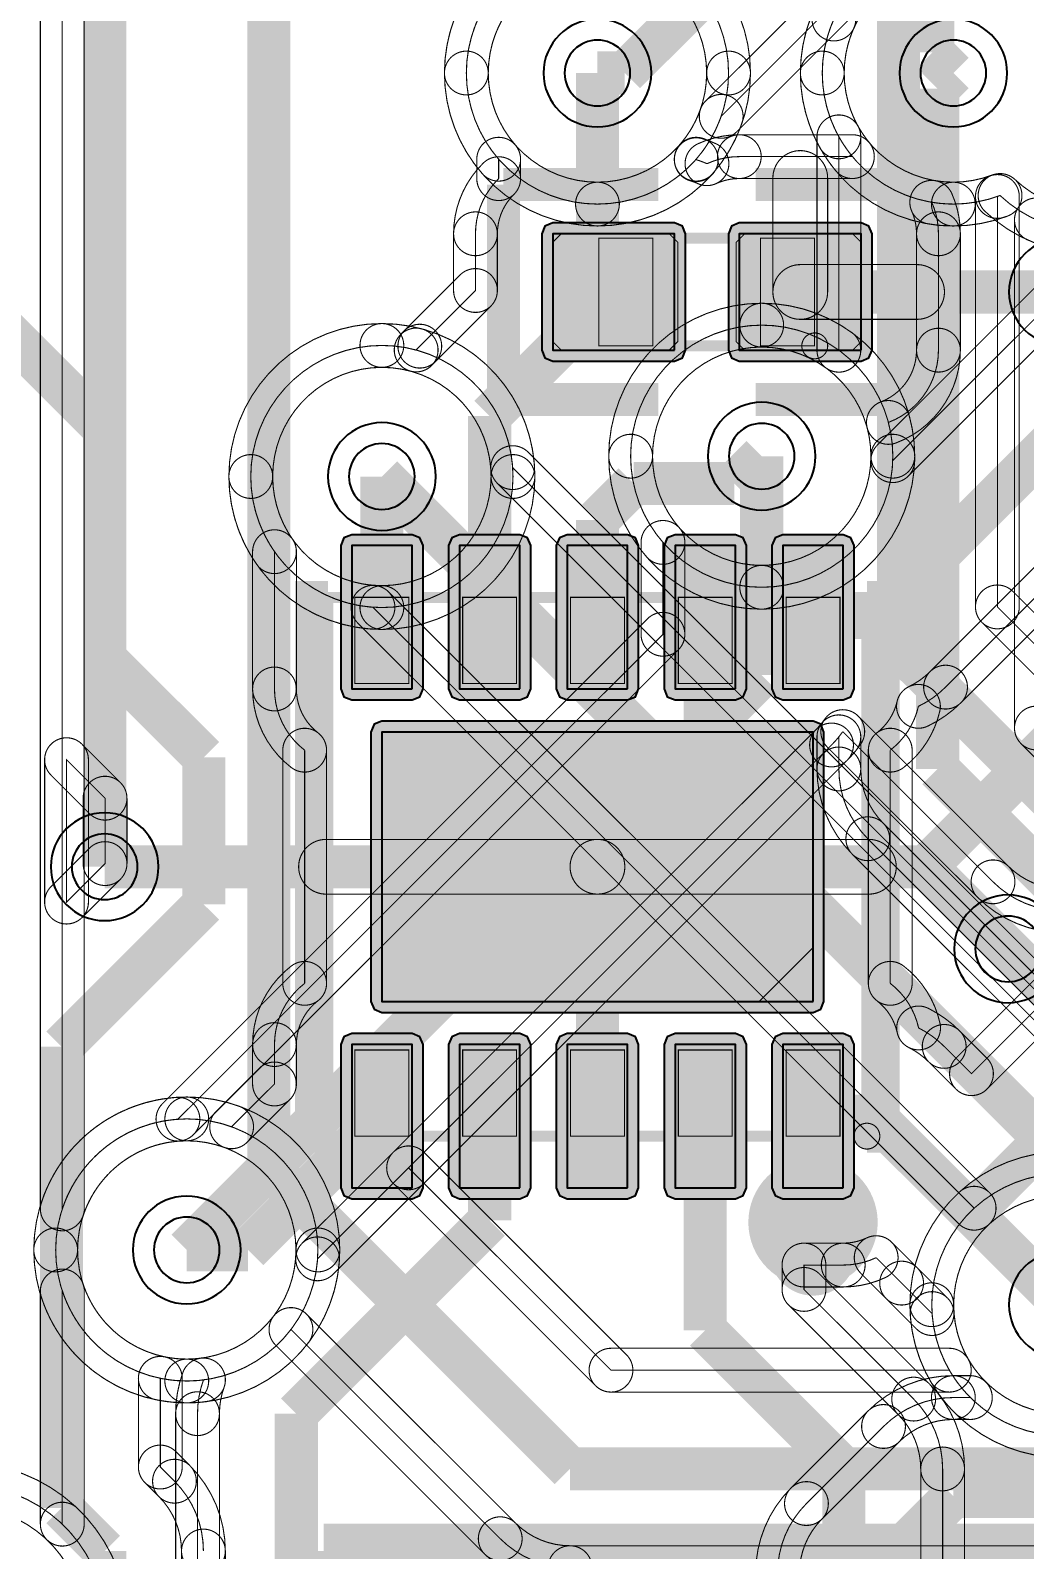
# Model space of a CAD drawing. Header units: millimetres. Extents: x -2.5 to 44.5, y -38.5 to 2.5.
# Drawn here: x 8.93 to 13.54, y -26.28 to -19.23 of the extents above; entities that cross this region are included whole.
import ezdxf

# ---------------------------------------------------------------- set-up
doc = ezdxf.new("R2010")
doc.units = ezdxf.units.MM
for name, color, linetype, true_color in [('Bottom Layer', 7, 'Continuous', 0x0000ff), ('Bottom Paste Mask Layer', 7, 'Continuous', 0x800000), ('Bottom Silkscreen Layer', 7, 'Continuous', 0x808000), ('Bottom Solder Mask Layer', 7, 'Continuous', 0xff00ff), ('Component Marking Layer', 7, 'Continuous', 0x66ffcc), ('Component Shape Layer', 7, 'Continuous', 0x00cccc), ('Document Layer', 7, 'Continuous', 0xffffff), ('Hole Layer', 7, 'Continuous', 0x816200), ('Inner1', 7, 'Continuous', 0xbc8e00), ('Inner2', 7, 'Continuous', 0x70dbfa), ('Multi-Layer', 7, 'Continuous', 0xc0c0c0), ('Pin Soldering Layer', 7, 'Continuous', 0xcc9999), ('Top Layer', 7, 'Continuous', 0xff0000), ('Top Silkscreen Layer', 7, 'Continuous', 0xffff00)]:
    doc.layers.add(name, color=color, linetype=linetype, true_color=true_color)

msp = doc.modelspace()

# ---------------------------------------------------------------- hatches: boundary and pattern name
at = {"layer": 'Bottom Layer'}
for points in [[(11.915, -20.717), (11.915, -20.177), (11.3494, -20.177), (11.3494, -20.717)], [(12.7807, -20.717), (12.7807, -20.177), (12.215, -20.177), (12.215, -20.717)], [(10.697, -22.2891), (10.697, -21.6241), (10.417, -21.6241), (10.417, -22.2891)], [(11.1969, -22.2891), (11.1969, -21.6241), (10.9169, -21.6241), (10.9169, -22.2891)], [(11.697, -22.2891), (11.697, -21.6241), (11.417, -21.6241), (11.417, -22.2891)], [(12.1969, -22.2891), (12.1969, -21.6241), (11.9169, -21.6241), (11.9169, -22.2891)], [(12.697, -22.2891), (12.697, -21.6241), (12.417, -21.6241), (12.417, -22.2891)], [(12.557, -23.7391), (12.557, -22.489), (10.557, -22.489), (10.557, -23.7391)], [(10.697, -24.604), (10.697, -23.939), (10.417, -23.939), (10.417, -24.604)], [(11.1969, -24.604), (11.1969, -23.939), (10.9169, -23.939), (10.9169, -24.604)], [(11.697, -24.604), (11.697, -23.939), (11.417, -23.939), (11.417, -24.604)], [(12.1969, -24.604), (12.1969, -23.939), (11.9169, -23.939), (11.9169, -24.604)], [(12.697, -24.604), (12.697, -23.939), (12.417, -23.939), (12.417, -24.604)]]:
    msp.add_hatch(color=256, dxfattribs=at).paths.add_polyline_path(points)
at = {"layer": 'Bottom Paste Mask Layer'}
for points in [[(11.93, -20.677), (11.93, -20.217), (11.89, -20.177), (11.3894, -20.177), (11.3494, -20.217), (11.3494, -20.677), (11.3894, -20.717), (11.89, -20.717)], [(12.2, -20.677), (12.2, -20.217), (12.24, -20.177), (12.7407, -20.177), (12.7807, -20.217), (12.7807, -20.677), (12.7407, -20.717), (12.24, -20.717)], [(10.697, -22.2891), (10.697, -21.6241), (10.417, -21.6241), (10.417, -22.2891)], [(11.1969, -22.2891), (11.1969, -21.6241), (10.9169, -21.6241), (10.9169, -22.2891)], [(11.697, -22.2891), (11.697, -21.6241), (11.417, -21.6241), (11.417, -22.2891)], [(12.1969, -22.2891), (12.1969, -21.6241), (11.9169, -21.6241), (11.9169, -22.2891)], [(12.697, -22.2891), (12.697, -21.6241), (12.417, -21.6241), (12.417, -22.2891)], [(12.557, -23.7391), (12.557, -22.489), (10.557, -22.489), (10.557, -23.7391)], [(10.697, -24.604), (10.697, -23.939), (10.417, -23.939), (10.417, -24.604)], [(11.1969, -24.604), (11.1969, -23.939), (10.9169, -23.939), (10.9169, -24.604)], [(11.697, -24.604), (11.697, -23.939), (11.417, -23.939), (11.417, -24.604)], [(12.1969, -24.604), (12.1969, -23.939), (11.9169, -23.939), (11.9169, -24.604)], [(12.697, -24.604), (12.697, -23.939), (12.417, -23.939), (12.417, -24.604)]]:
    msp.add_hatch(color=256, dxfattribs=at).paths.add_polyline_path(points)
at = {"layer": 'Bottom Solder Mask Layer'}
for points in [[(11.9658, -20.717), (11.9658, -20.177), (11.951, -20.1411), (11.915, -20.1262), (11.3494, -20.1262), (11.3135, -20.1411), (11.2986, -20.177), (11.2986, -20.717), (11.3135, -20.753), (11.3494, -20.7678), (11.915, -20.7678), (11.951, -20.753)], [(12.8315, -20.717), (12.8315, -20.177), (12.8166, -20.1411), (12.7807, -20.1262), (12.215, -20.1262), (12.1791, -20.1411), (12.1642, -20.177), (12.1642, -20.717), (12.1791, -20.753), (12.215, -20.7678), (12.7807, -20.7678), (12.8166, -20.753)], [(10.7478, -22.2891), (10.7478, -21.6241), (10.7329, -21.5881), (10.697, -21.5733), (10.417, -21.5733), (10.3811, -21.5881), (10.3662, -21.6241), (10.3662, -22.2891), (10.3811, -22.325), (10.417, -22.3399), (10.697, -22.3399), (10.7329, -22.325)], [(11.2477, -22.2891), (11.2477, -21.6241), (11.2328, -21.5881), (11.1969, -21.5733), (10.9169, -21.5733), (10.881, -21.5881), (10.8661, -21.6241), (10.8661, -22.2891), (10.881, -22.325), (10.9169, -22.3399), (11.1969, -22.3399), (11.2328, -22.325)], [(11.7478, -22.2891), (11.7478, -21.6241), (11.7329, -21.5881), (11.697, -21.5733), (11.417, -21.5733), (11.3811, -21.5881), (11.3662, -21.6241), (11.3662, -22.2891), (11.3811, -22.325), (11.417, -22.3399), (11.697, -22.3399), (11.7329, -22.325)], [(12.2477, -22.2891), (12.2477, -21.6241), (12.2328, -21.5881), (12.1969, -21.5733), (11.9169, -21.5733), (11.881, -21.5881), (11.8661, -21.6241), (11.8661, -22.2891), (11.881, -22.325), (11.9169, -22.3399), (12.1969, -22.3399), (12.2328, -22.325)], [(12.7478, -22.2891), (12.7478, -21.6241), (12.7329, -21.5881), (12.697, -21.5733), (12.417, -21.5733), (12.3811, -21.5881), (12.3662, -21.6241), (12.3662, -22.2891), (12.3811, -22.325), (12.417, -22.3399), (12.697, -22.3399), (12.7329, -22.325)], [(12.6078, -23.7391), (12.6078, -22.489), (12.5929, -22.4531), (12.557, -22.4382), (10.557, -22.4382), (10.5211, -22.4531), (10.5062, -22.489), (10.5062, -23.7391), (10.5211, -23.775), (10.557, -23.7899), (12.557, -23.7899), (12.5929, -23.775)], [(10.7478, -24.604), (10.7478, -23.939), (10.7329, -23.9031), (10.697, -23.8882), (10.417, -23.8882), (10.3811, -23.9031), (10.3662, -23.939), (10.3662, -24.604), (10.3811, -24.6399), (10.417, -24.6548), (10.697, -24.6548), (10.7329, -24.6399)], [(11.2477, -24.604), (11.2477, -23.939), (11.2328, -23.9031), (11.1969, -23.8882), (10.9169, -23.8882), (10.881, -23.9031), (10.8661, -23.939), (10.8661, -24.604), (10.881, -24.6399), (10.9169, -24.6548), (11.1969, -24.6548), (11.2328, -24.6399)], [(11.7478, -24.604), (11.7478, -23.939), (11.7329, -23.9031), (11.697, -23.8882), (11.417, -23.8882), (11.3811, -23.9031), (11.3662, -23.939), (11.3662, -24.604), (11.3811, -24.6399), (11.417, -24.6548), (11.697, -24.6548), (11.7329, -24.6399)], [(12.2477, -24.604), (12.2477, -23.939), (12.2328, -23.9031), (12.1969, -23.8882), (11.9169, -23.8882), (11.881, -23.9031), (11.8661, -23.939), (11.8661, -24.604), (11.881, -24.6399), (11.9169, -24.6548), (12.1969, -24.6548), (12.2328, -24.6399)], [(12.7478, -24.604), (12.7478, -23.939), (12.7329, -23.9031), (12.697, -23.8882), (12.417, -23.8882), (12.3811, -23.9031), (12.3662, -23.939), (12.3662, -24.604), (12.3811, -24.6399), (12.417, -24.6548), (12.697, -24.6548), (12.7329, -24.6399)]]:
    msp.add_hatch(color=256, dxfattribs=at).paths.add_polyline_path(points)
at = {"layer": 'Component Marking Layer'}
for points in [[(12.505, -20.697, 1), (12.625, -20.697, 1)], [(12.747, -24.364, 1), (12.8669, -24.364, 1)]]:
    msp.add_hatch(color=256, dxfattribs=at).paths.add_polyline_path(points)
at = {"layer": 'Pin Soldering Layer'}
for points in [[(11.8136, -20.697), (11.8136, -20.197), (11.5636, -20.197), (11.5636, -20.697)], [(12.3139, -20.197), (12.3139, -20.697), (12.5639, -20.697), (12.5639, -20.197)], [(10.682, -21.864), (10.682, -22.264), (10.432, -22.264), (10.432, -21.864)], [(11.182, -21.864), (11.182, -22.264), (10.932, -22.264), (10.932, -21.864)], [(11.682, -21.864), (11.682, -22.264), (11.432, -22.264), (11.432, -21.864)], [(12.182, -21.864), (12.182, -22.264), (11.932, -22.264), (11.932, -21.864)], [(12.682, -21.864), (12.682, -22.264), (12.432, -22.264), (12.432, -21.864)], [(12.557, -23.4891), (12.557, -22.4891), (10.557, -22.4891), (10.557, -23.739), (12.307, -23.739)], [(10.682, -24.3641), (10.682, -23.9641), (10.432, -23.9641), (10.432, -24.3641)], [(11.182, -24.3641), (11.182, -23.9641), (10.932, -23.9641), (10.932, -24.3641)], [(11.682, -24.3641), (11.682, -23.9641), (11.432, -23.9641), (11.432, -24.3641)], [(12.182, -24.3641), (12.182, -23.9641), (11.932, -23.9641), (11.932, -24.3641)], [(12.682, -24.3641), (12.682, -23.9641), (12.432, -23.9641), (12.432, -24.3641)]]:
    msp.add_hatch(color=256, dxfattribs=at).paths.add_polyline_path(points)

# ---------------------------------------------------------------- linework, layer by layer
at = {"layer": 'Bottom Layer', "const_width": 0.00508}
for points in [[(12.215, -19.8189, 0.108449), (12.065, -19.8518, 0.03721), (12.0152, -19.8332), (12.0152, -19.831, 0.181366), (12.1652, -19.431, 0.289879), (11.8173, -18.8814, 0.350896), (12.2922, -18.288, 0.094559), (12.2494, -18.0641), (12.4632, -18.0641), (12.5611, -18.1621), (12.5611, -18.1621, 0.077631), (12.6754, -18.2454), (12.6754, -18.2454, 0.07699), (12.6539, -18.384), (12.6539, -18.384), (12.6539, -19.1805, 0.106551), (12.5999, -19.431, 0.174645), (12.7396, -19.8189)], [(12.5523, -18.384, -1), (12.7555, -18.384), (12.7555, -19.1805, -1), (12.5523, -19.1805)], [(9.1761, -24.7015, -1), (8.9729, -24.7015), (8.9729, -18.6096, -1), (9.1761, -18.6096)], [(10.8473, -19.431, -0.350896), (11.4015, -18.7385, -1), (11.446, -18.9368, 0.350896), (11.0505, -19.431, -1)], [(11.8608, -18.7896, -0.289879), (12.2668, -19.431, -1), (12.0636, -19.431, 0.289879), (11.7738, -18.9732, -1)], [(12.4983, -19.431, -0.106551), (12.5613, -19.1387, -1), (12.7465, -19.2224, 0.106551), (12.7015, -19.431, -1)], [(11.0223, -19.8978, -0.181366), (10.8473, -19.431, -1), (11.0505, -19.431, 0.181366), (11.1754, -19.7642, -1)], [(12.2668, -19.431, -0.181366), (12.0917, -19.8978, -1), (11.9386, -19.7642, 0.181366), (12.0636, -19.431, -1)], [(12.6614, -19.8837, -0.174645), (12.4983, -19.431, -1), (12.7015, -19.431, 0.174645), (12.8179, -19.7541, -1)], [(10.9973, -19.831, -1), (11.2005, -19.831), (11.2005, -19.9211, -1), (10.9973, -19.9211)], [(12.1168, -19.8332, -1), (11.9136, -19.8332), (11.9136, -19.831, -1), (12.1168, -19.831)], [(12.0436, -19.7356, -0.03721), (12.1076, -19.7596, -1), (12.0225, -19.9441, 0.03721), (11.9868, -19.9307, -1)], [(12.0225, -19.7596, -0.108449), (12.215, -19.7173, -1), (12.215, -19.9205, 0.108449), (12.1076, -19.9441, -1)], [(12.215, -19.9205, -1), (12.215, -19.7173), (12.7396, -19.7173, -1), (12.7396, -19.9205)], [(12.3708, -19.918, -1), (12.6248, -19.918), (12.6248, -20.447, -1), (12.3708, -20.447)], [(10.8896, -20.177, -0.201717), (11.0278, -19.8485, -1), (11.1699, -19.9937, 0.201717), (11.0928, -20.177, -1)], [(13.2004, -19.9894, -0.105519), (13.2404, -20.177, -1), (13.0372, -20.177, 0.105519), (13.0149, -20.0723, -1)], [(13.208, -20.1408, -0.041493), (13.0908, -20.131, -1), (13.1244, -19.9306, 0.041493), (13.208, -19.9376, -1)], [(13.4607, -20.0943, -0.091267), (13.208, -20.1408, -1), (13.208, -19.9376, 0.091267), (13.3884, -19.9044, -1)], [(13.843, -20.2678, -0.192022), (13.3547, -20.073, -1), (13.4945, -19.9256, 0.192022), (13.843, -20.0646, -1)], [(13.6524, -20.5041), (12.9268, -21.2297, 0.008483), (12.9272, -21.209, 0.065259), (12.9066, -21.0523, 0.312471), (13.1388, -20.717), (13.1388, -20.177, 0.105519), (13.1076, -20.0308, 0.041493), (13.208, -20.0392, 0.091267), (13.4246, -19.9993, 0.192022), (13.843, -20.1662, 0.181366), (14.243, -20.0162), (14.5183, -20.0162, 0.212365), (14.6918, -20.25), (14.6918, -20.25, 0.089837), (14.6121, -20.4516), (14.6121, -20.4516, 0.152771), (14.351, -20.3699), (13.9764, -20.3699), (13.9764, -20.3699, 0.198912), (13.6524, -20.5041)], [(10.8896, -20.177, -1), (11.0928, -20.177), (11.0928, -20.4401, -1), (10.8896, -20.4401)], [(13.2404, -20.717, -1), (13.0372, -20.717), (13.0372, -20.177, -1), (13.2404, -20.177)], [(10.8048, -20.7702, -1), (10.6611, -20.6266), (10.9194, -20.3683, -1), (11.0631, -20.5119)], [(12.4978, -20.574, -1), (12.4978, -20.32), (13.0398, -20.32, -1), (13.0398, -20.574)], [(12.9987, -21.3015, -1), (12.855, -21.1578), (13.5806, -20.4322, -1), (13.7242, -20.5759)], [(9.8473, -21.3032, -0.414214), (10.557, -20.5935, -1), (10.557, -20.7967, 0.414214), (10.0505, -21.3032, -1)], [(10.557, -20.5935, -0.06624), (10.7426, -20.6182, -1), (10.6895, -20.8143, 0.06624), (10.557, -20.7967, -1)], [(10.6405, -20.6483, -0.013405), (10.6611, -20.6266, -1), (10.8048, -20.7702, 0.013405), (10.7916, -20.7841, -1)], [(10.8141, -20.7428, -1), (10.618, -20.6897), (10.618, -20.6897, -1), (10.8141, -20.7428)], [(10.8048, -20.7702, -1), (10.6611, -20.6266), (10.6611, -20.6266, -1), (10.8048, -20.7702)], [(13.2404, -20.717, -0.312471), (12.9424, -21.1474, -1), (12.8709, -20.9572, 0.312471), (13.0372, -20.717, -1)], [(13.0048, -21.0261, -0.065259), (13.0288, -21.209, -1), (12.8256, -21.209, 0.065259), (12.8085, -21.0785, -1)], [(13.0288, -21.209, -0.008483), (13.0284, -21.2331, -1), (12.8253, -21.2262, 0.008483), (12.8256, -21.209, -1)], [(9.9757, -21.7103, -0.153924), (9.8473, -21.3032, -1), (10.0505, -21.3032, 0.153924), (10.1421, -21.5938, -1)], [(13.2436, -22.3524, -1), (13.0999, -22.2087), (14.0918, -21.2168, -1), (14.2355, -21.3605)], [(13.292, -24.0741), (13.1655, -23.9476), (13.1655, -23.9476, 0.080375), (13.0468, -23.8619, 0.176543), (12.9152, -23.655), (12.9152, -22.5731, 0.17397), (13.046, -22.3696, 0.084728), (13.1718, -22.2805), (13.1718, -22.2805), (14.1637, -21.2886), (14.4004, -21.5254, 0.316931), (13.9969, -22.098, 0.414214), (14.605, -22.7062, 0.023741), (14.6627, -22.7034)], [(10.1605, -22.2891, -1), (9.9573, -22.2891), (9.9573, -21.652, -1), (10.1605, -21.652)], [(10.137, -22.6537, -0.233061), (9.9573, -22.2891, -1), (10.1605, -22.2891, 0.233061), (10.2608, -22.4925, -1)], [(13.2436, -22.3524, -0.084728), (13.0899, -22.4612, -1), (13.002, -22.278, 0.084728), (13.0999, -22.2087, -1)], [(13.2436, -22.3524, -1), (13.0999, -22.2087), (13.0999, -22.2087, -1), (13.2436, -22.3524)], [(13.145, -22.3925, -0.17397), (12.977, -22.6537, -1), (12.8533, -22.4925, 0.17397), (12.947, -22.3468, -1)], [(10.0973, -22.5731, -1), (10.3005, -22.5731), (10.3005, -23.655, -1), (10.0973, -23.655)], [(13.0168, -23.655, -1), (12.8136, -23.655), (12.8136, -22.5731, -1), (13.0168, -22.5731)], [(13.3638, -24.146, -1), (13.2202, -24.0023), (14.5908, -22.6316, -1), (14.7345, -22.7753)], [(10.2979, -23.241, -1), (10.2979, -22.987), (11.557, -22.987, -1), (11.557, -23.241)], [(11.557, -23.241, -1), (11.557, -22.987), (12.8161, -22.987, -1), (12.8161, -23.241)], [(9.9573, -23.939, -0.233061), (10.137, -23.5744, -1), (10.2608, -23.7356, 0.233061), (10.1605, -23.939, -1)], [(12.977, -23.5744, -0.176543), (13.146, -23.8401, -1), (12.9476, -23.8838, 0.176543), (12.8533, -23.7356, -1)], [(13.0923, -23.7711, -0.080375), (13.2373, -23.8757, -1), (13.0936, -24.0194, 0.080375), (13.0013, -23.9528, -1)], [(9.9573, -23.939, -1), (10.1605, -23.939), (10.1605, -24.1218, -1), (9.9573, -24.1218)], [(13.0936, -24.0194, -1), (13.2373, -23.8757), (13.3638, -24.0023, -1), (13.2202, -24.146)], [(13.0936, -24.0194, -1), (13.2373, -23.8757), (13.2373, -23.8757, -1), (13.0936, -24.0194)], [(9.9319, -24.3924, -1), (9.7882, -24.2488), (9.987, -24.0499, -1), (10.1307, -24.1936)], [(8.978, -24.6696, -0.323656), (9.652, -24.1823, -1), (9.652, -24.3855, 0.323656), (9.171, -24.7333, -1)], [(9.652, -24.1823, -0.087502), (9.8948, -24.2251, -1), (9.8253, -24.4161, 0.087502), (9.652, -24.3855, -1)], [(12.6166, -25.0752, -1), (12.4134, -25.0752), (12.4134, -24.9622, -1), (12.6166, -24.9622)], [(12.515, -25.0638, -1), (12.515, -24.8606), (12.697, -24.8606, -1), (12.697, -25.0638)], [(12.8933, -25.0198, -0.110737), (12.697, -25.0638, -1), (12.697, -24.8606, 0.110737), (12.8066, -24.836, -1)], [(12.7781, -24.9997, -1), (12.9218, -24.856), (13.0399, -24.9741, -1), (12.8962, -25.1178)], [(12.8962, -25.1178, -1), (13.0399, -24.9741), (13.0399, -24.9741, -1), (12.8962, -25.1178)], [(12.8962, -25.1178, -1), (13.0399, -24.9741), (13.1811, -25.1154, -1), (13.0374, -25.2591)], [(9.1761, -26.1644, -1), (8.9729, -26.1644), (8.9729, -25.0826, -1), (9.1761, -25.0826)], [(9.652, -25.6018, -0.323656), (8.978, -25.1145, -1), (9.171, -25.0508, 0.323656), (9.652, -25.3986, -1)], [(12.4432, -25.147, -1), (12.5869, -25.0033), (13.0958, -25.5123, -1), (12.9521, -25.6559)], [(13.716, -25.8558, -0.39451), (13.0079, -25.1941, -1), (13.2106, -25.1803, 0.39451), (13.716, -25.6526, -1)], [(9.7424, -25.596, -0.031915), (9.652, -25.6018, -1), (9.652, -25.3986, 0.031915), (9.7165, -25.3945, -1)], [(9.6003, -25.6517, -0.087352), (9.6339, -25.4605, -1), (9.8249, -25.5299, 0.087352), (9.8035, -25.6517, -1)], [(13.0958, -25.5123, -0.198912), (13.2598, -25.9081, -1), (13.0566, -25.9081, 0.198912), (12.9521, -25.6559, -1)], [(12.9521, -25.6559, -1), (13.0958, -25.5123), (13.0958, -25.5123, -1), (12.9521, -25.6559)], [(9.6003, -25.6517, -1), (9.8035, -25.6517), (9.8035, -25.6517, -1), (9.6003, -25.6517)], [(9.6003, -25.6517, -1), (9.8035, -25.6517), (9.8035, -28.6216, -1), (9.6003, -28.6216)], [(13.2598, -26.9027, -1), (13.0566, -26.9027), (13.0566, -25.9081, -1), (13.2598, -25.9081)], [(13.2598, -25.9081, -1), (13.0566, -25.9081), (13.0566, -25.9081, -1), (13.2598, -25.9081)], [(9.1447, -26.0909, -0.20482), (9.3811, -26.6438, -1), (9.1779, -26.6438, 0.20482), (9.0043, -26.2378, -1)]]:
    msp.add_lwpolyline(points, format="xyb", close=True, dxfattribs=at)
at = {"layer": 'Bottom Layer', "const_width": 0.2}
for points in [[(13.112, -19.335), (13.112, -18.384)], [(13.208, -19.431), (13.112, -19.335)], [(11.557, -19.431), (11.557, -20.3719)], [(11.557, -20.3719), (11.6322, -20.447)], [(11.0569, -21.0224), (11.6322, -20.447)], [(12.4978, -20.447), (13.716, -20.447)], [(12.8478, -21.9566), (13.9764, -20.828)], [(11.0569, -21.9566), (11.0569, -21.0224)], [(12.192, -21.336), (12.319, -21.209)], [(10.557, -21.9566), (10.557, -21.3032)], [(11.7257, -21.336), (11.557, -21.5047)], [(11.7257, -21.336), (12.192, -21.336)], [(11.557, -21.9566), (11.557, -21.5047)], [(12.0569, -22.6142), (12.0569, -21.9566)], [(12.557, -21.9566), (12.8478, -21.9566)], [(13.97, -22.225), (13.081, -23.114)], [(13.292, -24.722), (15.754, -22.26)], [(11.557, -23.114), (12.0569, -22.6142)], [(11.557, -23.114), (9.271, -23.114)], [(11.557, -23.114), (11.557, -24.2715)], [(13.081, -23.114), (11.557, -23.114)], [(13.081, -23.114), (13.462, -23.495)], [(10.557, -24.2715), (9.9365, -24.892)], [(11.0569, -24.2715), (11.0569, -24.7548)], [(12.0569, -25.2649), (12.0569, -24.2715)], [(12.8415, -24.2715), (12.557, -24.2715)], [(13.292, -24.722), (12.8415, -24.2715)], [(11.0569, -24.7548), (10.16, -25.6517)], [(13.716, -25.1461), (13.292, -24.722)], [(9.9365, -24.892), (9.652, -24.892)], [(12.7, -25.9081), (12.0569, -25.2649)], [(10.16, -25.6517), (10.16, -28.909)], [(12.7, -29.3926), (12.7, -25.9081)]]:
    msp.add_lwpolyline(points, dxfattribs=at)
at = {"layer": 'Bottom Layer', "const_width": 0.00508}
for points in [[(11.4238, -18.8377, 0.350896), (10.9489, -19.431, 0.181366), (11.0989, -19.831), (11.0989, -19.9211, 0.201717), (10.9912, -20.177), (10.9912, -20.4401), (10.7329, -20.6984), (10.7329, -20.6984, 0.013405), (10.716, -20.7162), (10.716, -20.7162, 0.06624), (10.557, -20.6951, 0.414214), (9.9489, -21.3032, 0.153924), (10.0589, -21.652), (10.0589, -22.2891, 0.233061), (10.1989, -22.5731), (10.1989, -23.655, 0.233061), (10.0589, -23.939), (10.0589, -24.1218), (9.86, -24.3206, 0.087502), (9.652, -24.2839, 0.323656), (9.0745, -24.7015), (9.0745, -18.6096, 0.082448)], [(13.1582, -26.9027), (13.1582, -25.9081), (13.1582, -25.9081, 0.198912), (13.024, -25.5841), (13.024, -25.5841), (12.515, -25.0752), (12.515, -24.9622), (12.697, -24.9622, 0.110737), (12.8499, -24.9279), (12.9681, -25.046), (12.9681, -25.046), (13.1093, -25.1872, 0.39451), (13.716, -25.7542, 0.028557)], [(9.2795, -26.6438, 0.20482), (9.0745, -26.1644), (9.0745, -25.0826, 0.323656), (9.652, -25.5002, 0.031915), (9.7294, -25.4952, 0.087352), (9.7019, -25.6517), (9.7019, -25.6517), (9.7019, -28.6216, 0.317805)]]:
    msp.add_lwpolyline(points, format="xyb", dxfattribs=at)
at = {"layer": 'Bottom Layer'}
for points in [[(11.915, -20.717), (11.915, -20.177), (11.3494, -20.177), (11.3494, -20.717)], [(12.7807, -20.717), (12.7807, -20.177), (12.215, -20.177), (12.215, -20.717)], [(10.697, -22.2891), (10.697, -21.6241), (10.417, -21.6241), (10.417, -22.2891)], [(11.1969, -22.2891), (11.1969, -21.6241), (10.9169, -21.6241), (10.9169, -22.2891)], [(11.697, -22.2891), (11.697, -21.6241), (11.417, -21.6241), (11.417, -22.2891)], [(12.1969, -22.2891), (12.1969, -21.6241), (11.9169, -21.6241), (11.9169, -22.2891)], [(12.697, -22.2891), (12.697, -21.6241), (12.417, -21.6241), (12.417, -22.2891)], [(12.557, -23.7391), (12.557, -22.489), (10.557, -22.489), (10.557, -23.7391)], [(10.697, -24.604), (10.697, -23.939), (10.417, -23.939), (10.417, -24.604)], [(11.1969, -24.604), (11.1969, -23.939), (10.9169, -23.939), (10.9169, -24.604)], [(11.697, -24.604), (11.697, -23.939), (11.417, -23.939), (11.417, -24.604)], [(12.1969, -24.604), (12.1969, -23.939), (11.9169, -23.939), (11.9169, -24.604)], [(12.697, -24.604), (12.697, -23.939), (12.417, -23.939), (12.417, -24.604)]]:
    msp.add_lwpolyline(points, close=True, dxfattribs=at)
at = {"layer": 'Bottom Paste Mask Layer', "const_width": 0.00508}
for points in [[(11.93, -20.677), (11.93, -20.217), (11.89, -20.177), (11.3894, -20.177), (11.3494, -20.217), (11.3494, -20.677), (11.3894, -20.717), (11.89, -20.717)], [(11.93, -20.677), (11.93, -20.217), (11.89, -20.177), (11.3894, -20.177), (11.3494, -20.217), (11.3494, -20.677), (11.3894, -20.717), (11.89, -20.717)], [(12.2, -20.677), (12.2, -20.217), (12.24, -20.177), (12.7407, -20.177), (12.7807, -20.217), (12.7807, -20.677), (12.7407, -20.717), (12.24, -20.717)], [(12.2, -20.677), (12.2, -20.217), (12.24, -20.177), (12.7407, -20.177), (12.7807, -20.217), (12.7807, -20.677), (12.7407, -20.717), (12.24, -20.717)]]:
    msp.add_lwpolyline(points, close=True, dxfattribs=at)
at = {"layer": 'Bottom Paste Mask Layer'}
for points in [[(10.697, -22.2891), (10.697, -21.6241), (10.417, -21.6241), (10.417, -22.2891)], [(11.1969, -22.2891), (11.1969, -21.6241), (10.9169, -21.6241), (10.9169, -22.2891)], [(11.697, -22.2891), (11.697, -21.6241), (11.417, -21.6241), (11.417, -22.2891)], [(12.1969, -22.2891), (12.1969, -21.6241), (11.9169, -21.6241), (11.9169, -22.2891)], [(12.697, -22.2891), (12.697, -21.6241), (12.417, -21.6241), (12.417, -22.2891)], [(12.557, -23.7391), (12.557, -22.489), (10.557, -22.489), (10.557, -23.7391)], [(10.697, -24.604), (10.697, -23.939), (10.417, -23.939), (10.417, -24.604)], [(11.1969, -24.604), (11.1969, -23.939), (10.9169, -23.939), (10.9169, -24.604)], [(11.697, -24.604), (11.697, -23.939), (11.417, -23.939), (11.417, -24.604)], [(12.1969, -24.604), (12.1969, -23.939), (11.9169, -23.939), (11.9169, -24.604)], [(12.697, -24.604), (12.697, -23.939), (12.417, -23.939), (12.417, -24.604)]]:
    msp.add_lwpolyline(points, close=True, dxfattribs=at)
at = {"layer": 'Bottom Silkscreen Layer', "const_width": 0.1524}
for points in [[(11.1208, -20.9456), (11.1208, -19.9484)], [(11.1208, -19.9484), (11.8388, -19.9484)], [(11.1208, -20.9456), (11.1208, -19.9484)], [(11.1208, -19.9484), (11.8388, -19.9484)], [(13.0093, -19.9484), (12.2912, -19.9484)], [(13.0093, -19.9484), (12.2912, -19.9484)], [(13.0093, -20.9456), (13.0093, -19.9484)], [(13.0093, -20.9456), (13.0093, -19.9484)], [(11.8388, -20.9456), (11.1208, -20.9456)], [(11.8388, -20.9456), (11.1208, -20.9456)], [(12.2912, -20.9456), (13.0093, -20.9456)], [(12.2912, -20.9456), (13.0093, -20.9456)], [(10.2308, -21.7878), (10.2308, -24.4403)], [(10.2308, -21.7878), (10.2308, -24.4403)], [(12.8832, -24.4403), (12.8832, -21.7878)], [(12.8832, -24.4403), (12.8832, -21.7878)]]:
    msp.add_lwpolyline(points, dxfattribs=at)
at = {"layer": 'Bottom Silkscreen Layer', "const_width": 0.2}
msp.add_lwpolyline([(12.4569, -24.904, 1), (12.6571, -24.904, 1)], format="xyb", close=True, dxfattribs=at)
msp.add_lwpolyline([(12.4569, -24.904, 1), (12.6571, -24.904, 1)], format="xyb", close=True, dxfattribs=at)
at = {"layer": 'Bottom Solder Mask Layer'}
for points in [[(11.9658, -20.717), (11.9658, -20.177), (11.951, -20.1411), (11.915, -20.1262), (11.3494, -20.1262), (11.3135, -20.1411), (11.2986, -20.177), (11.2986, -20.717), (11.3135, -20.753), (11.3494, -20.7678), (11.915, -20.7678), (11.951, -20.753)], [(12.8315, -20.717), (12.8315, -20.177), (12.8166, -20.1411), (12.7807, -20.1262), (12.215, -20.1262), (12.1791, -20.1411), (12.1642, -20.177), (12.1642, -20.717), (12.1791, -20.753), (12.215, -20.7678), (12.7807, -20.7678), (12.8166, -20.753)], [(10.7478, -22.2891), (10.7478, -21.6241), (10.7329, -21.5881), (10.697, -21.5733), (10.417, -21.5733), (10.3811, -21.5881), (10.3662, -21.6241), (10.3662, -22.2891), (10.3811, -22.325), (10.417, -22.3399), (10.697, -22.3399), (10.7329, -22.325)], [(11.2477, -22.2891), (11.2477, -21.6241), (11.2328, -21.5881), (11.1969, -21.5733), (10.9169, -21.5733), (10.881, -21.5881), (10.8661, -21.6241), (10.8661, -22.2891), (10.881, -22.325), (10.9169, -22.3399), (11.1969, -22.3399), (11.2328, -22.325)], [(11.7478, -22.2891), (11.7478, -21.6241), (11.7329, -21.5881), (11.697, -21.5733), (11.417, -21.5733), (11.3811, -21.5881), (11.3662, -21.6241), (11.3662, -22.2891), (11.3811, -22.325), (11.417, -22.3399), (11.697, -22.3399), (11.7329, -22.325)], [(12.2477, -22.2891), (12.2477, -21.6241), (12.2328, -21.5881), (12.1969, -21.5733), (11.9169, -21.5733), (11.881, -21.5881), (11.8661, -21.6241), (11.8661, -22.2891), (11.881, -22.325), (11.9169, -22.3399), (12.1969, -22.3399), (12.2328, -22.325)], [(12.7478, -22.2891), (12.7478, -21.6241), (12.7329, -21.5881), (12.697, -21.5733), (12.417, -21.5733), (12.3811, -21.5881), (12.3662, -21.6241), (12.3662, -22.2891), (12.3811, -22.325), (12.417, -22.3399), (12.697, -22.3399), (12.7329, -22.325)], [(12.6078, -23.7391), (12.6078, -22.489), (12.5929, -22.4531), (12.557, -22.4382), (10.557, -22.4382), (10.5211, -22.4531), (10.5062, -22.489), (10.5062, -23.7391), (10.5211, -23.775), (10.557, -23.7899), (12.557, -23.7899), (12.5929, -23.775)], [(10.7478, -24.604), (10.7478, -23.939), (10.7329, -23.9031), (10.697, -23.8882), (10.417, -23.8882), (10.3811, -23.9031), (10.3662, -23.939), (10.3662, -24.604), (10.3811, -24.6399), (10.417, -24.6548), (10.697, -24.6548), (10.7329, -24.6399)], [(11.2477, -24.604), (11.2477, -23.939), (11.2328, -23.9031), (11.1969, -23.8882), (10.9169, -23.8882), (10.881, -23.9031), (10.8661, -23.939), (10.8661, -24.604), (10.881, -24.6399), (10.9169, -24.6548), (11.1969, -24.6548), (11.2328, -24.6399)], [(11.7478, -24.604), (11.7478, -23.939), (11.7329, -23.9031), (11.697, -23.8882), (11.417, -23.8882), (11.3811, -23.9031), (11.3662, -23.939), (11.3662, -24.604), (11.3811, -24.6399), (11.417, -24.6548), (11.697, -24.6548), (11.7329, -24.6399)], [(12.2477, -24.604), (12.2477, -23.939), (12.2328, -23.9031), (12.1969, -23.8882), (11.9169, -23.8882), (11.881, -23.9031), (11.8661, -23.939), (11.8661, -24.604), (11.881, -24.6399), (11.9169, -24.6548), (12.1969, -24.6548), (12.2328, -24.6399)], [(12.7478, -24.604), (12.7478, -23.939), (12.7329, -23.9031), (12.697, -23.8882), (12.417, -23.8882), (12.3811, -23.9031), (12.3662, -23.939), (12.3662, -24.604), (12.3811, -24.6399), (12.417, -24.6548), (12.697, -24.6548), (12.7329, -24.6399)]]:
    msp.add_lwpolyline(points, close=True, dxfattribs=at)
at = {"layer": 'Component Marking Layer', "const_width": 0.00508}
for points in [[(12.505, -20.697, 1), (12.625, -20.697, 1)], [(12.747, -24.364, 1), (12.8669, -24.364, 1)]]:
    msp.add_lwpolyline(points, format="xyb", close=True, dxfattribs=at)
at = {"layer": 'Component Shape Layer', "const_width": 0.0508}
for points in [[(12.565, -20.697), (12.565, -20.197), (11.565, -20.197), (11.565, -20.697)], [(12.565, -20.697), (12.565, -20.197), (11.565, -20.197), (11.565, -20.697)], [(12.807, -24.3641), (12.807, -21.864), (10.307, -21.864), (10.307, -24.3641)], [(12.807, -24.3641), (12.807, -21.864), (10.307, -21.864), (10.307, -24.3641)]]:
    msp.add_lwpolyline(points, close=True, dxfattribs=at)
at = {"layer": 'Document Layer', "const_width": 0.3}
msp.add_lwpolyline([(12.4069, -24.764, 1), (12.7071, -24.764, 1)], format="xyb", close=True, dxfattribs=at)
msp.add_lwpolyline([(12.4069, -24.764, 1), (12.7071, -24.764, 1)], format="xyb", close=True, dxfattribs=at)
at = {"layer": 'Hole Layer'}
for points in [[(11.4045, -19.431, 1), (11.7095, -19.431), (11.7095, -19.431, 1), (11.4045, -19.431)], [(13.0555, -19.431, 1), (13.3605, -19.431), (13.3605, -19.431, 1), (13.0555, -19.431)], [(12.1665, -21.209, 1), (12.4715, -21.209), (12.4715, -21.209, 1), (12.1665, -21.209)], [(10.4045, -21.3032, 1), (10.7095, -21.3032), (10.7095, -21.3032, 1), (10.4045, -21.3032)], [(9.1185, -23.114, 1), (9.4235, -23.114), (9.4235, -23.114, 1), (9.1185, -23.114)], [(13.3095, -23.495, 1), (13.6145, -23.495), (13.6145, -23.495, 1), (13.3095, -23.495)], [(9.4995, -24.892, 1), (9.8045, -24.892), (9.8045, -24.892, 1), (9.4995, -24.892)]]:
    msp.add_lwpolyline(points, format="xyb", dxfattribs=at)
at = {"layer": 'Inner1', "const_width": 0.2}
for points in [[(13.716, -17.399), (11.684, -19.431)], [(11.684, -19.431), (11.557, -19.431)], [(9.271, -21.082), (8.382, -20.193)], [(9.271, -23.114), (9.271, -21.082)], [(13.8134, -24.5596), (10.557, -21.3032)], [(12.8504, -26.3927), (13.208, -26.0351)], [(13.208, -26.0351), (13.843, -26.0351)]]:
    msp.add_lwpolyline(points, dxfattribs=at)
at = {"layer": 'Inner1', "const_width": 0.00508}
for points in [[(12.2029, -19.7038, -1), (12.0592, -19.5601), (13.0362, -18.5831, -1), (13.1799, -18.7268)], [(10.8473, -19.431, -0.350896), (11.4015, -18.7385, -1), (11.446, -18.9368, 0.350896), (11.0505, -19.431, -1)], [(12.4983, -19.431, -0.376563), (13.1158, -18.7273, -1), (13.1422, -18.9288, 0.376563), (12.7015, -19.431, -1)], [(11.557, -20.1408, -0.414214), (10.8473, -19.431, -1), (11.0505, -19.431, 0.414214), (11.557, -19.9376, -1)], [(13.208, -20.1408, -0.414214), (12.4983, -19.431, -1), (12.7015, -19.431, 0.414214), (13.208, -19.9376, -1)], [(12.2269, -19.6655, -0.318698), (11.557, -20.1408, -1), (11.557, -19.9376, 0.318698), (12.0351, -19.5984, -1)], [(13.4607, -20.0943, -0.091267), (13.208, -20.1408, -1), (13.208, -19.9376, 0.091267), (13.3884, -19.9044, -1)], [(13.843, -20.2678, -0.192022), (13.3547, -20.073, -1), (13.4945, -19.9256, 0.192022), (13.843, -20.0646, -1)], [(11.6093, -21.209, -0.414214), (12.319, -20.4993, -1), (12.319, -20.7025, 0.414214), (11.8125, -21.209, -1)], [(12.319, -20.4993, -0.414214), (13.0288, -21.209, -1), (12.8256, -21.209, 0.414214), (12.319, -20.7025, -1)], [(9.8473, -21.3032, -0.414214), (10.557, -20.5935, -1), (10.557, -20.7967, 0.414214), (10.0505, -21.3032, -1)], [(10.557, -20.5935, -0.39451), (11.2651, -21.2552, -1), (11.0624, -21.2689, 0.39451), (10.557, -20.7967, -1)], [(12.319, -21.8172, 0.414214), (12.9272, -21.209, 0.414214), (12.319, -20.6009, 0.414214), (11.7109, -21.209, 0.414214)], [(12.319, -21.9188, -0.414214), (11.6093, -21.209, -1), (11.8125, -21.209, 0.414214), (12.319, -21.7156, -1)], [(13.0288, -21.209, -0.414214), (12.319, -21.9188, -1), (12.319, -21.7156, 0.414214), (12.8256, -21.209, -1)], [(10.509, -22.0113, -0.39451), (9.8473, -21.3032, -1), (10.0505, -21.3032, 0.39451), (10.5227, -21.8086, -1)], [(11.0919, -21.3339, -1), (11.2356, -21.1902), (14.075, -24.0296, -1), (13.9313, -24.1733)], [(10.444, -21.9818, -1), (10.5877, -21.8381), (13.3762, -24.6266, -1), (13.2325, -24.7703)], [(8.9423, -24.892, -0.414214), (9.652, -24.1823, -1), (9.652, -24.3855, 0.414214), (9.1455, -24.892, -1)], [(9.652, -24.1823, -0.414214), (10.3618, -24.892, -1), (10.1586, -24.892, 0.414214), (9.652, -24.3855, -1)], [(9.652, -25.5002, 0.414214), (10.2602, -24.892, 0.414214), (9.652, -24.2839, 0.414214), (9.0439, -24.892, 0.414214)], [(13.0063, -25.1461, -0.209799), (13.2356, -24.6237, -1), (13.3731, -24.7732, 0.209799), (13.2095, -25.1461, -1)], [(9.652, -25.6018, -0.414214), (8.9423, -24.892, -1), (9.1455, -24.892, 0.414214), (9.652, -25.3986, -1)], [(10.3618, -24.892, -0.414214), (9.652, -25.6018, -1), (9.652, -25.3986, 0.414214), (10.1586, -24.892, -1)], [(13.2151, -25.6489, -0.19942), (13.0063, -25.1461, -1), (13.2095, -25.1461, 0.19942), (13.3586, -25.5049, -1)], [(12.8122, -25.6393, -0.198912), (13.208, -25.4753, -1), (13.208, -25.6785, 0.198912), (12.9559, -25.7829, -1)], [(13.208, -25.6785, -1), (13.208, -25.4753), (13.2868, -25.4753, -1), (13.2868, -25.6785)], [(13.208, -25.6785, -1), (13.208, -25.4753), (13.208, -25.4753, -1), (13.208, -25.6785)], [(12.5983, -26.1405, -1), (12.4546, -25.9969), (12.8122, -25.6393, -1), (12.9559, -25.7829)], [(12.9559, -25.7829, -1), (12.8122, -25.6393), (12.8122, -25.6393, -1), (12.9559, -25.7829)], [(8.6164, -25.8791, -0.414214), (9.3811, -26.6438, -1), (9.1779, -26.6438, 0.414214), (8.6164, -26.0823, -1)], [(6.0309, -27.4321, 0.414214), (7.239, -28.6402, 0.414214), (8.4472, -27.4321, 0.031042), (8.4379, -27.2825), (8.4379, -27.2825, 0.068243), (8.6164, -27.3069, 0.414214), (9.2795, -26.6438, 0.414214), (8.6164, -25.9807, 0.34033), (7.9753, -26.4742), (7.9753, -26.4742, 0.165316), (7.239, -26.2239, 0.414214)], [(12.2907, -26.3927, -0.198912), (12.4546, -25.9969, -1), (12.5983, -26.1405, 0.198912), (12.4939, -26.3927, -1)], [(12.5983, -26.1405, -1), (12.4546, -25.9969), (12.4546, -25.9969, -1), (12.5983, -26.1405)]]:
    msp.add_lwpolyline(points, format="xyb", close=True, dxfattribs=at)
for points in [[(11.4238, -18.8377, 0.350896), (10.9489, -19.431, 0.414214), (11.557, -20.0392, 0.318698), (12.131, -19.632), (13.1081, -18.6549, 0.005803)], [(13.129, -18.828, 0.376563), (12.5999, -19.431, 0.414214), (13.208, -20.0392, 0.091267), (13.4246, -19.9993, 0.192022), (13.843, -20.1662, 0.414214), (14.4512, -19.558, 0.248031), (14.1856, -19.0555, 0.173899)], [(14.0032, -24.1014), (11.1638, -21.262, 0.39451), (10.557, -20.6951, 0.414214), (9.9489, -21.3032, 0.39451), (10.5159, -21.9099), (13.3044, -24.6984, 0.209799), (13.1079, -25.1461, 0.19942), (13.2868, -25.5769), (13.208, -25.5769), (13.208, -25.5769, 0.198912), (12.8841, -25.7111), (12.8841, -25.7111), (12.5265, -26.0687), (12.5265, -26.0687, 0.198912), (12.3923, -26.3927)]]:
    msp.add_lwpolyline(points, format="xyb", dxfattribs=at)
at = {"layer": 'Inner2', "const_width": 0.2}
for points in [[(10.033, -24.511), (10.033, -15.113)], [(12.954, -16.256), (12.954, -22.098)], [(9.271, -22.146), (9.271, -18.034)], [(12.319, -21.209), (12.319, -22.225)], [(9.731, -22.606), (9.271, -22.146)], [(12.954, -22.098), (13.716, -22.86)], [(12.319, -22.225), (10.033, -24.511)], [(9.731, -23.289), (9.731, -22.606)], [(9.071, -23.949), (9.731, -23.289)], [(13.843, -23.876), (13.462, -23.495)], [(9.071, -26.0891), (9.071, -23.949)], [(11.43, -25.9081), (10.033, -24.511)], [(16.637, -25.9081), (11.43, -25.9081)], [(9.271, -26.2891), (9.071, -26.0891)], [(9.271, -27.9401), (9.271, -26.2891)]]:
    msp.add_lwpolyline(points, dxfattribs=at)
at = {"layer": 'Inner2', "const_width": 0.00508}
for points in [[(13.4607, -20.0943, -0.005437), (13.4463, -20.0996, -1), (13.3781, -19.9082, 0.005437), (13.3884, -19.9044, -1)], [(13.5138, -21.9083, -1), (13.3106, -21.9083), (13.3106, -20.0039, -1), (13.5138, -20.0039)], [(13.843, -20.2678, -0.192022), (13.3547, -20.073, -1), (13.4945, -19.9256, 0.192022), (13.843, -20.0646, -1)], [(13.9969, -22.098, 0.13155), (14.0782, -22.4019), (13.9058, -22.4019), (13.4122, -21.9083), (13.4122, -20.0039, 0.005437), (13.4246, -19.9993, 0.192022), (13.843, -20.1662, 0.13155), (14.1469, -20.0848), (14.1469, -21.6981, 0.181366)], [(13.3403, -21.9801, -1), (13.484, -21.8364), (13.9776, -22.3301, -1), (13.834, -22.4737)], [(12.7783, -22.545, -0.044282), (12.7148, -22.6208, -1), (12.5711, -22.4772, 0.044282), (12.6116, -22.4288, -1)], [(12.6231, -22.5587, -1), (12.7668, -22.415), (13.4639, -23.1122, -1), (13.3202, -23.2558)], [(10.7528, -24.5829, -1), (10.6091, -24.4392), (12.5711, -22.4772, -1), (12.7148, -22.6208)], [(13.1079, -25.1461, 0.13155), (13.1892, -25.4499), (11.6198, -25.4499), (10.6809, -24.511), (12.643, -22.549), (12.643, -22.549, 0.044282), (12.695, -22.4869), (13.3921, -23.184), (13.3921, -23.184, 0.198912), (13.716, -23.3182), (19.3894, -23.3182, 0.099408), (19.3539, -23.495), (19.3539, -23.7303, 0.13155), (19.05, -23.6489, 0.39451), (18.4433, -24.2159), (17.9713, -24.6879), (17.8108, -24.6879, 0.053208), (17.8245, -24.5596, 0.414214), (17.2163, -23.9514, 0.414214), (16.6082, -24.5596, 0.053208), (16.6219, -24.6879), (14.116, -24.6879, 0.181366), (13.716, -24.5379, 0.414214)], [(12.7148, -22.6208, -1), (12.5711, -22.4772), (12.5711, -22.4772, -1), (12.7148, -22.6208)], [(9.1958, -23.278, -1), (8.9926, -23.278), (8.9926, -22.6171, -1), (9.1958, -22.6171)], [(9.0223, -22.6889, -1), (9.166, -22.5452), (9.3447, -22.724, -1), (9.201, -22.8677)], [(9.1713, -22.7958, -1), (9.3745, -22.7958), (9.3745, -23.0993, -1), (9.1713, -23.0993)], [(9.166, -23.3498, -1), (9.0223, -23.2062), (9.201, -23.0274, -1), (9.3447, -23.1711)], [(13.3202, -23.2558, -1), (13.4639, -23.1122), (13.4639, -23.1122, -1), (13.3202, -23.2558)], [(13.716, -23.4198, -0.198912), (13.3202, -23.2558, -1), (13.4639, -23.1122, 0.198912), (13.716, -23.2166, -1)], [(10.6091, -24.5829, -1), (10.7528, -24.4392), (11.6916, -25.3781, -1), (11.5479, -25.5218)], [(13.0063, -25.1461, -0.414214), (13.716, -24.4363, -1), (13.716, -24.6395, 0.414214), (13.2095, -25.1461, -1)], [(13.1012, -25.5007, -0.13155), (13.0063, -25.1461, -1), (13.2095, -25.1461, 0.13155), (13.2772, -25.3991, -1)], [(10.216, -25.3229, -0.233733), (9.652, -25.6018, -1), (9.652, -25.3986, 0.233733), (10.0545, -25.1995, -1)], [(10.0634, -25.3331, -1), (10.2071, -25.1894), (11.1779, -26.1602, -1), (11.0342, -26.3038)], [(11.6198, -25.5515, -1), (11.6198, -25.3483), (13.1892, -25.3483, -1), (13.1892, -25.5515)], [(9.6308, -25.8993, -1), (9.4276, -25.8993), (9.4276, -25.4877, -1), (9.6308, -25.4877)], [(9.652, -25.6018, -0.050898), (9.5086, -25.5872, -1), (9.5497, -25.3881, 0.050898), (9.652, -25.3986, -1)], [(9.4573, -25.9711, -1), (9.601, -25.8274), (9.6668, -25.8933, -1), (9.5231, -26.0369)], [(9.6668, -25.8933, -0.198912), (9.8308, -26.2891, -1), (9.6276, -26.2891, 0.198912), (9.5231, -26.0369, -1)], [(9.5231, -26.0369, -1), (9.6668, -25.8933), (9.6668, -25.8933, -1), (9.5231, -26.0369)], [(11.0342, -26.3038, -1), (11.1779, -26.1602), (11.1779, -26.1602, -1), (11.0342, -26.3038)], [(11.43, -26.4678, -0.198912), (11.0342, -26.3038, -1), (11.1779, -26.1602, 0.198912), (11.43, -26.2646, -1)], [(9.8308, -27.9401, -1), (9.6276, -27.9401), (9.6276, -26.2891, -1), (9.8308, -26.2891)], [(9.8308, -26.2891, -1), (9.6276, -26.2891), (9.6276, -26.2891, -1), (9.8308, -26.2891)], [(11.43, -26.4678, -1), (11.43, -26.2646), (16.2371, -26.2646, -1), (16.2371, -26.4678)]]:
    msp.add_lwpolyline(points, format="xyb", close=True, dxfattribs=at)
msp.add_lwpolyline([(9.2729, -23.0993), (9.0942, -23.278), (9.0942, -22.6171), (9.2729, -22.7958)], close=True, dxfattribs=at)
msp.add_lwpolyline([(9.7292, -26.2891, 0.198912), (9.595, -25.9651), (9.595, -25.9651), (9.5292, -25.8993), (9.5292, -25.4877, 0.050898), (9.652, -25.5002, 0.233733), (10.1353, -25.2612), (11.1061, -26.232), (11.1061, -26.232, 0.198912), (11.43, -26.3662)], format="xyb", dxfattribs=at)
at = {"layer": 'Multi-Layer'}
for points in [[(11.307, -19.431, 1), (11.807, -19.431, 1)], [(12.958, -19.431, 1), (13.458, -19.431, 1)], [(13.466, -20.447, 1), (13.966, -20.447, 1)], [(12.069, -21.209, 1), (12.569, -21.209, 1)], [(10.307, -21.3032, 1), (10.807, -21.3032, 1)], [(9.021, -23.114, 1), (9.521, -23.114, 1)], [(13.212, -23.495, 1), (13.712, -23.495, 1)], [(9.402, -24.892, 1), (9.902, -24.892, 1)], [(13.466, -25.1461, 1), (13.966, -25.1461, 1)]]:
    msp.add_lwpolyline(points, format="xyb", close=True, dxfattribs=at)
at = {"layer": 'Pin Soldering Layer', "const_width": 0.00508}
for points in [[(11.8136, -20.697), (11.8136, -20.197), (11.5636, -20.197), (11.5636, -20.697)], [(11.8136, -20.697), (11.8136, -20.197), (11.5636, -20.197), (11.5636, -20.697)], [(12.3139, -20.197), (12.3139, -20.697), (12.5639, -20.697), (12.5639, -20.197)], [(12.3139, -20.197), (12.3139, -20.697), (12.5639, -20.697), (12.5639, -20.197)], [(10.682, -21.864), (10.682, -22.264), (10.432, -22.264), (10.432, -21.864)], [(10.682, -21.864), (10.682, -22.264), (10.432, -22.264), (10.432, -21.864)], [(11.182, -21.864), (11.182, -22.264), (10.932, -22.264), (10.932, -21.864)], [(11.182, -21.864), (11.182, -22.264), (10.932, -22.264), (10.932, -21.864)], [(11.682, -21.864), (11.682, -22.264), (11.432, -22.264), (11.432, -21.864)], [(11.682, -21.864), (11.682, -22.264), (11.432, -22.264), (11.432, -21.864)], [(12.182, -21.864), (12.182, -22.264), (11.932, -22.264), (11.932, -21.864)], [(12.182, -21.864), (12.182, -22.264), (11.932, -22.264), (11.932, -21.864)], [(12.682, -21.864), (12.682, -22.264), (12.432, -22.264), (12.432, -21.864)], [(12.682, -21.864), (12.682, -22.264), (12.432, -22.264), (12.432, -21.864)], [(12.557, -23.4891), (12.557, -22.4891), (10.557, -22.4891), (10.557, -23.739), (12.307, -23.739)], [(12.557, -23.4891), (12.557, -22.4891), (10.557, -22.4891), (10.557, -23.739), (12.307, -23.739)], [(10.682, -24.3641), (10.682, -23.9641), (10.432, -23.9641), (10.432, -24.3641)], [(10.682, -24.3641), (10.682, -23.9641), (10.432, -23.9641), (10.432, -24.3641)], [(11.182, -24.3641), (11.182, -23.9641), (10.932, -23.9641), (10.932, -24.3641)], [(11.182, -24.3641), (11.182, -23.9641), (10.932, -23.9641), (10.932, -24.3641)], [(11.682, -24.3641), (11.682, -23.9641), (11.432, -23.9641), (11.432, -24.3641)], [(11.682, -24.3641), (11.682, -23.9641), (11.432, -23.9641), (11.432, -24.3641)], [(12.182, -24.3641), (12.182, -23.9641), (11.932, -23.9641), (11.932, -24.3641)], [(12.182, -24.3641), (12.182, -23.9641), (11.932, -23.9641), (11.932, -24.3641)], [(12.682, -24.3641), (12.682, -23.9641), (12.432, -23.9641), (12.432, -24.3641)], [(12.682, -24.3641), (12.682, -23.9641), (12.432, -23.9641), (12.432, -24.3641)]]:
    msp.add_lwpolyline(points, close=True, dxfattribs=at)
at = {"layer": 'Top Layer', "const_width": 0.00508}
for points in [[(6.9062, -19.1272), (11.0302, -19.1272, 0.13155), (10.9489, -19.431, 0.414214), (11.557, -20.0392, 0.414214), (12.1652, -19.431, 0.289879), (11.8173, -18.8814, 0.350896), (12.2922, -18.288, 0.279572), (11.965, -17.7487), (12.2233, -17.7487), (12.2233, -17.7487, 0.198912), (12.5473, -17.6145), (12.5473, -17.6145), (12.9985, -17.1633, 0.319054), (13.5318, -17.6235, 0.307363), (14.097, -18.0072, 0.414214), (14.7052, -17.399, 0.122696), (14.6341, -17.1137), (15.3865, -17.1137), (15.8873, -17.6145), (15.8873, -17.6145, 0.198912), (16.2113, -17.7487), (17.6436, -17.7487)], [(13.129, -18.828, 0.376563), (12.5999, -19.431, 0.127863), (12.6769, -19.7272), (12.6769, -20.7173, 0.158595), (12.319, -20.6009, 0.414214), (11.7109, -21.209, 0.181366), (11.8609, -21.609), (11.8609, -22.0353), (9.6109, -24.2853, 0.39451), (9.0439, -24.892, 0.414214), (9.652, -25.5002, 0.39451), (10.2588, -24.9332), (12.643, -22.549), (12.643, -22.549, 0.027771), (12.6769, -22.5111), (12.6769, -22.66), (12.6769, -22.66, 0.198912), (12.8111, -22.984), (12.8111, -22.984), (13.8929, -24.0658)], [(13.716, -24.5379, 0.414214), (13.1079, -25.1461, 0.414214), (13.716, -25.7542, 0.028557)]]:
    msp.add_lwpolyline(points, format="xyb", dxfattribs=at)
for points in [[(12.4983, -19.431, -0.376563), (13.1158, -18.7273, -1), (13.1422, -18.9288, 0.376563), (12.7015, -19.431, -1)], [(11.8608, -18.7896, -0.289879), (12.2668, -19.431, -1), (12.0636, -19.431, 0.289879), (11.7738, -18.9732, -1)], [(10.8473, -19.431, -0.13155), (10.9422, -19.0764, -1), (11.1182, -19.1779, 0.13155), (11.0505, -19.431, -1)], [(11.557, -20.1408, -0.414214), (10.8473, -19.431, -1), (11.0505, -19.431, 0.414214), (11.557, -19.9376, -1)], [(12.2668, -19.431, -0.414214), (11.557, -20.1408, -1), (11.557, -19.9376, 0.414214), (12.0636, -19.431, -1)], [(12.5881, -19.7767, -0.127863), (12.4983, -19.431, -1), (12.7015, -19.431, 0.127863), (12.7656, -19.6777, -1)], [(12.5753, -19.7272, -1), (12.7785, -19.7272), (12.7785, -20.7173, -1), (12.5753, -20.7173)], [(13.4916, -20.1125, -1), (13.6948, -20.1125), (13.6948, -22.4703, -1), (13.4916, -22.4703)], [(13.7168, -20.2565, -0.061233), (13.5514, -20.2051, -1), (13.6349, -20.0199, 0.061233), (13.753, -20.0565, -1)], [(11.6093, -21.209, -0.414214), (12.319, -20.4993, -1), (12.319, -20.7025, 0.414214), (11.8125, -21.209, -1)], [(12.319, -20.4993, -0.158595), (12.7367, -20.6352, -1), (12.6171, -20.7995, 0.158595), (12.319, -20.7025, -1)], [(9.8473, -21.3032, -0.414214), (10.557, -20.5935, -1), (10.557, -20.7967, 0.414214), (10.0505, -21.3032, -1)], [(10.557, -20.5935, -0.414214), (11.2668, -21.3032, -1), (11.0636, -21.3032, 0.414214), (10.557, -20.7967, -1)], [(9.9489, -21.3032, 0.414214), (10.557, -21.9113, 0.414214), (11.1652, -21.3032, 0.414214), (10.557, -20.6951, 0.414214)], [(11.7843, -21.6758, -0.181366), (11.6093, -21.209, -1), (11.8125, -21.209, 0.181366), (11.9374, -21.5422, -1)], [(10.557, -22.0129, -0.414214), (9.8473, -21.3032, -1), (10.0505, -21.3032, 0.414214), (10.557, -21.8097, -1)], [(11.2668, -21.3032, -0.414214), (10.557, -22.0129, -1), (10.557, -21.8097, 0.414214), (11.0636, -21.3032, -1)], [(11.7593, -21.609, -1), (11.9625, -21.609), (11.9625, -22.0353, -1), (11.7593, -22.0353)], [(9.6827, -24.3571, -1), (9.539, -24.2135), (11.789, -21.9634, -1), (11.9327, -22.1071)], [(12.7562, -22.5745, -0.027771), (12.7148, -22.6208, -1), (12.5711, -22.4772, 0.027771), (12.5975, -22.4477, -1)], [(12.5753, -22.5111, -1), (12.7785, -22.5111), (12.7785, -22.66, -1), (12.5753, -22.66)], [(13.5213, -22.5421, -1), (13.665, -22.3984), (14.7468, -23.4803, -1), (14.6031, -23.6239)], [(10.3306, -25.0051, -1), (10.1869, -24.8614), (12.5711, -22.4772, -1), (12.7148, -22.6208)], [(12.7148, -22.6208, -1), (12.5711, -22.4772), (12.5711, -22.4772, -1), (12.7148, -22.6208)], [(12.5753, -22.66, -1), (12.7785, -22.66), (12.7785, -22.66, -1), (12.5753, -22.66)], [(12.7392, -23.0558, -0.198912), (12.5753, -22.66, -1), (12.7785, -22.66, 0.198912), (12.8829, -22.9122, -1)], [(12.7392, -23.0558, -1), (12.8829, -22.9122), (12.8829, -22.9122, -1), (12.7392, -23.0558)], [(12.7392, -23.0558, -1), (12.8829, -22.9122), (13.9647, -23.994, -1), (13.821, -24.1377)], [(8.9423, -24.892, -0.39451), (9.604, -24.1839, -1), (9.6177, -24.3867, 0.39451), (9.1455, -24.892, -1)], [(13.0063, -25.1461, -0.414214), (13.716, -24.4363, -1), (13.716, -24.6395, 0.414214), (13.2095, -25.1461, -1)], [(9.652, -25.6018, -0.414214), (8.9423, -24.892, -1), (9.1455, -24.892, 0.414214), (9.652, -25.3986, -1)], [(10.3601, -24.9401, -0.39451), (9.652, -25.6018, -1), (9.652, -25.3986, 0.39451), (10.1574, -24.9263, -1)], [(13.716, -25.8558, -0.414214), (13.0063, -25.1461, -1), (13.2095, -25.1461, 0.414214), (13.716, -25.6526, -1)], [(8.6164, -25.8791, -0.414214), (9.3811, -26.6438, -1), (9.1779, -26.6438, 0.414214), (8.6164, -26.0823, -1)], [(7.239, -28.6402, 0.407146), (8.4468, -27.4613), (8.6013, -27.3068, 0.005677), (8.6164, -27.3069, 0.414214), (9.2795, -26.6438, 0.414214), (8.6164, -25.9807, 0.34033), (7.9753, -26.4742), (7.9753, -26.4742, 0.165316), (7.239, -26.2239, 0.414214), (6.0309, -27.4321, 0.414214)]]:
    msp.add_lwpolyline(points, format="xyb", close=True, dxfattribs=at)
at = {"layer": 'Top Layer', "const_width": 0.2}
for points in [[(13.208, -19.431), (13.135, -19.504)], [(13.135, -19.504), (13.135, -22.66)], [(12.319, -22.225), (12.319, -21.209)], [(9.652, -24.892), (12.319, -22.225)], [(14.351, -23.876), (13.135, -22.66)]]:
    msp.add_lwpolyline(points, dxfattribs=at)
at = {"layer": 'Top Silkscreen Layer', "const_width": 0.254}
for points in [[(10.287, -26.2891), (17.907, -26.2891)], [(10.287, -26.2891), (10.287, -28.8291)], [(10.287, -26.2891), (17.907, -26.2891)], [(10.287, -26.2891), (10.287, -28.8291)], [(12.8755, -26.2891), (12.8755, -28.8291)], [(12.8755, -26.2891), (12.8755, -28.8291)]]:
    msp.add_lwpolyline(points, dxfattribs=at)

doc.saveas('drawing.dxf')
